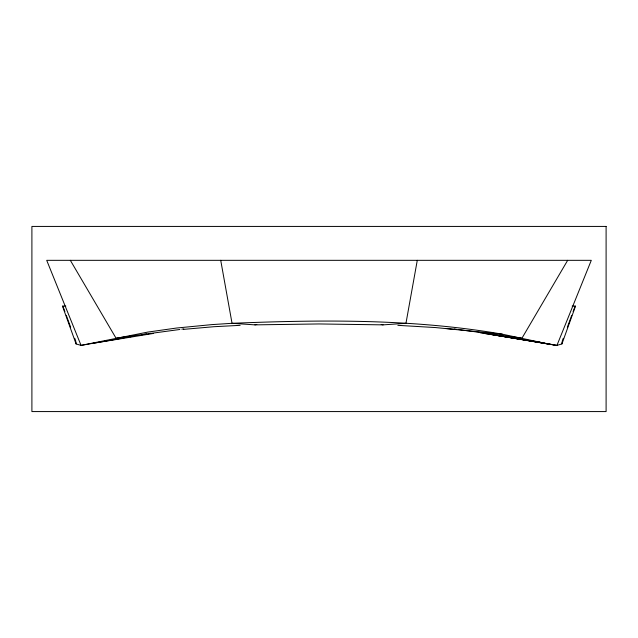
<?xml version="1.0" encoding="UTF-8"?>
<svg xmlns="http://www.w3.org/2000/svg" width="638" height="638" viewBox="0 0 638 638"><rect width="100%" height="100%" fill="white"/><g stroke="black" fill="none" stroke-linecap="round" stroke-linejoin="round"><path stroke-width="0.96" d="M554.773 345.126L492.743 334.663L556.95 345.381L561.918 343.946L561.918 341.96M417.276 260.328L405.959 323.306L383.103 324.862L319 323.952L254.897 324.862L232.041 323.306L212.031 324.598L176.527 328.036L147.713 332.103L81.05 345.381L76.082 343.946L62.468 306.104L65.842 306.104M561.918 343.946L575.532 306.104L572.158 306.104M562.261 341.043L563.274 338.284M567.341 327.246L571.744 315.3M573.099 311.623L575.133 306.104M567.668 260.328L522.004 338.116L458.14 329.479M254.897 324.862L256.803 324.455M120.223 338.539L81.05 345.381L46.71 260.328L591.29 260.328L556.95 345.381L528.551 340.421M122.177 338.196L124.139 337.853M126.093 337.51L128.055 337.167M130.016 336.824L131.97 336.481M141.748 334.783L146.604 333.961M148.55 333.634L150.496 333.299M93.1 343.284L153.423 333.435M179.86 329.479L115.996 338.116L70.332 260.328M181.822 329.168L183.792 328.865M183.616 329.36L213.762 326.72L240.135 325.34M397.865 325.34L435.507 327.565L502.281 334.176L548.8 344.089L484.577 333.435M445.547 328.45L454.384 329.36M454.208 328.865L456.178 329.168M480.071 332.741L540.314 342.255M502.281 334.176C413.161 318.729 322.11 319.67 232.041 323.306L220.724 260.328M506.03 336.481L507.984 336.824M520.72 339.049L522.674 339.392M524.635 339.735L526.597 340.078M381.197 324.455L383.103 324.862M62.867 306.104L64.901 311.623M66.256 315.3L70.658 327.246M74.726 338.284L75.739 341.043M76.082 341.96L76.082 343.946M606.1 226.426L31.9 226.426L31.9 411.574L606.1 411.574L606.1 226.426"/></g></svg>
